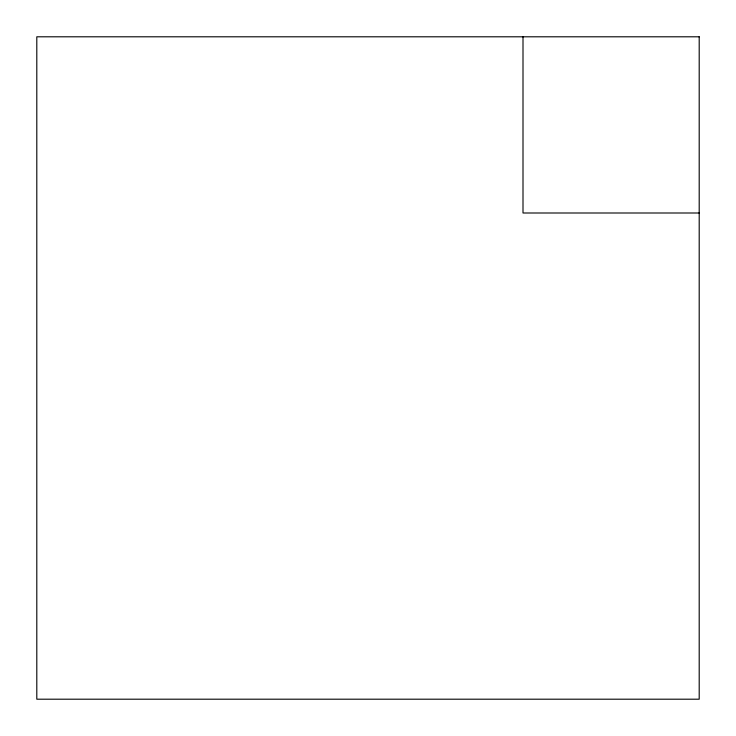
<?xml version="1.0" encoding="UTF-8"?>
<svg xmlns="http://www.w3.org/2000/svg" width="736" height="736" viewBox="0 0 736 736"><rect width="100%" height="100%" fill="white"/><g stroke="black" fill="none" stroke-linecap="round" stroke-linejoin="round"><path stroke-width="1.1" d="M699.2 212.998L523.002 212.998L523.002 36.8M699.2 36.8L36.8 36.8L36.8 699.2L699.2 699.2L699.2 36.8"/></g></svg>
